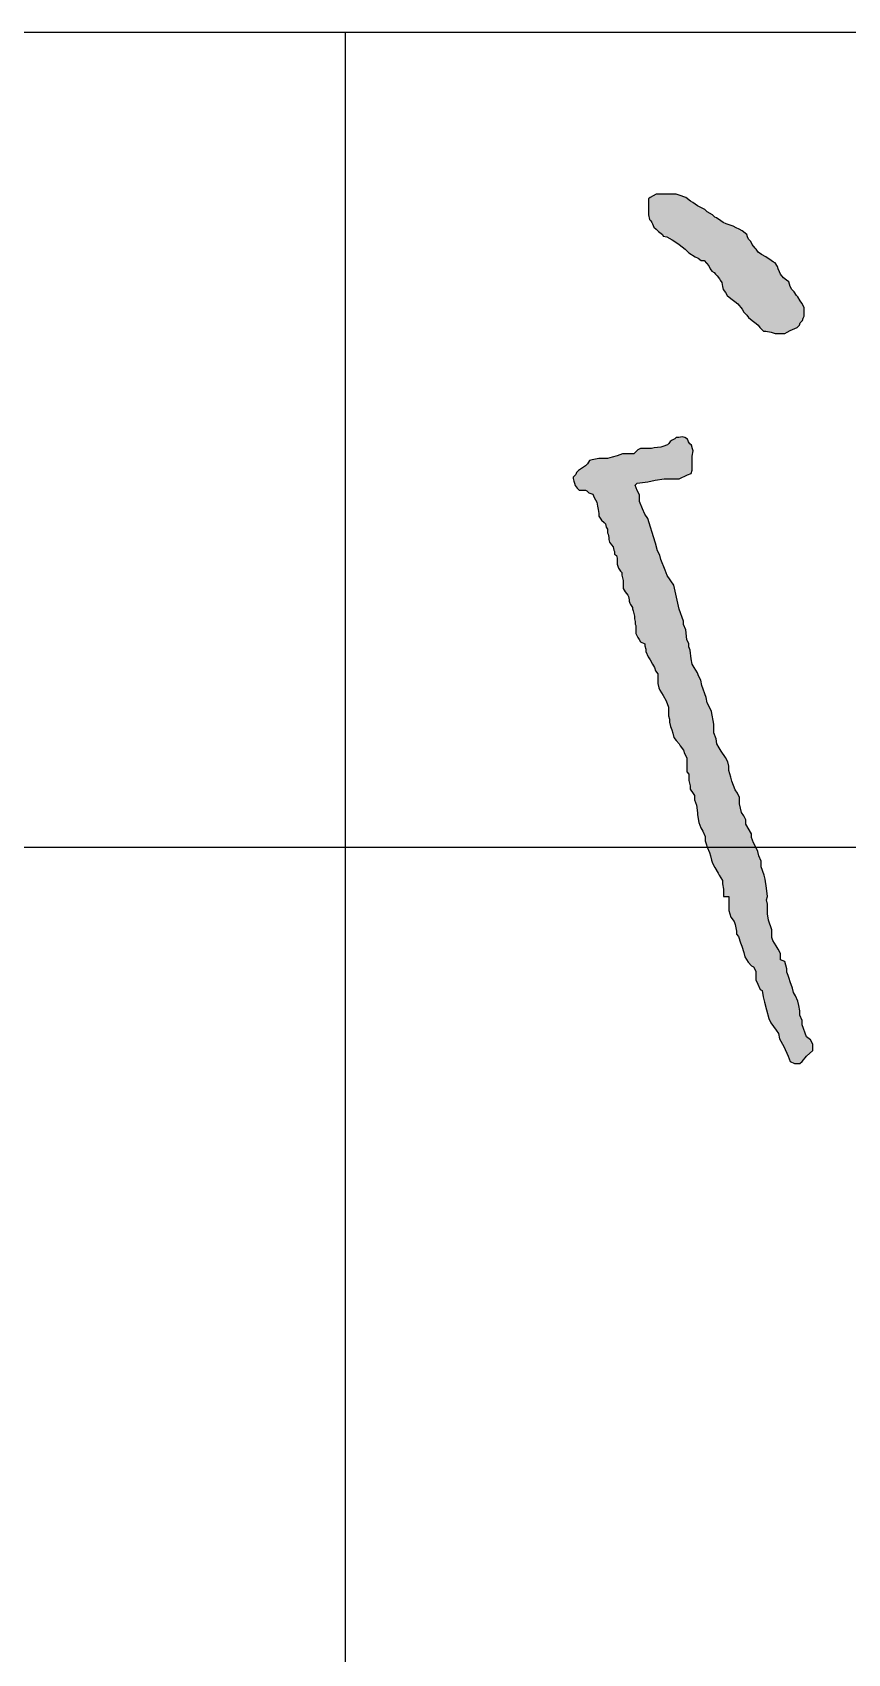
# Model space of a CAD drawing. Extents: x -165130 to 255370, y -346822 to 187778.
# Drawn here: x -94837 to -94037, y -345013 to -343422 of the extents above; entities that cross this region are included whole.
import ezdxf

# ---------------------------------------------------------------- set-up
doc = ezdxf.new("R2010")
doc.units = 0
doc.header["$MEASUREMENT"] = 0
doc.layers.get('0').update_dxf_attribs({"linetype": 'CONTINUOUS'})
doc.layers.add('PUB_TEXT', color=7, linetype='CONTINUOUS')
doc.layers.add('层0', color=253, linetype='CONTINUOUS')

# ---------------------------------------------------------------- blocks, each defined once
blk = doc.blocks.new('汪坚')
for points in [[(78633.724, -5018.244), (78633.612, -5018.169), (78633.462, -5018.057), (78633.313, -5017.87), (78633.275, -5017.758), (78633.201, -5017.609), (78633.163, -5017.497), (78633.051, -5017.311), (78632.977, -5017.273), (78632.865, -5017.199), (78632.603, -5017.012), (78632.379, -5016.9), (78632.229, -5016.788), (78632.117, -5016.639), (78632.08, -5016.601), (78631.931, -5016.415), (78631.856, -5016.265), (78631.744, -5016.153), (78631.707, -5016.041), (78631.669, -5015.929), (78631.445, -5015.743), (78631.296, -5015.668), (78631.146, -5015.593), (78630.997, -5015.519), (78630.661, -5015.407), (78630.511, -5015.332), (78630.399, -5015.257), (78630.175, -5015.108), (78630.1, -5015.071), (78629.988, -5014.959), (78629.727, -5014.809), (78629.615, -5014.697), (78629.241, -5014.511), (78629.129, -5014.436), (78629.017, -5014.361), (78628.905, -5014.287), (78628.681, -5014.1), (78628.345, -5013.988), (78628.195, -5013.951), (78628.083, -5013.951), (78627.822, -5013.951), (78627.672, -5013.951), (78627.485, -5013.951), (78627.373, -5013.951), (78627.224, -5013.951), (78627.074, -5014.025), (78626.925, -5014.1), (78626.85, -5014.175), (78626.85, -5014.249), (78626.85, -5014.324), (78626.85, -5014.511), (78626.85, -5014.735), (78626.85, -5014.959), (78626.888, -5015.183), (78626.962, -5015.257), (78627, -5015.332), (78627.037, -5015.407), (78627.112, -5015.556), (78627.224, -5015.668), (78627.336, -5015.78), (78627.523, -5015.929), (78627.56, -5016.004), (78627.747, -5016.041), (78628.008, -5016.191), (78628.232, -5016.34), (78628.345, -5016.415), (78628.494, -5016.527), (78628.643, -5016.639), (78628.83, -5016.825), (78629.129, -5017.012), (78629.278, -5017.087), (78629.428, -5017.199), (78629.577, -5017.199), (78629.801, -5017.46), (78629.876, -5017.609), (78629.951, -5017.721), (78630.063, -5017.796), (78630.138, -5017.87), (78630.212, -5017.945), (78630.324, -5018.094), (78630.362, -5018.169), (78630.436, -5018.281), (78630.474, -5018.468), (78630.511, -5018.617), (78630.623, -5018.766), (78630.698, -5018.916), (78630.885, -5019.065), (78631.071, -5019.214), (78631.221, -5019.326), (78631.445, -5019.588), (78631.52, -5019.737), (78631.669, -5019.886), (78631.744, -5019.998), (78631.931, -5020.148), (78632.117, -5020.297), (78632.229, -5020.372), (78632.304, -5020.484), (78632.491, -5020.67), (78632.603, -5020.67), (78632.865, -5020.708), (78633.051, -5020.782), (78633.201, -5020.782), (78633.388, -5020.782), (78633.537, -5020.782), (78633.649, -5020.708), (78633.798, -5020.633), (78634.135, -5020.484), (78634.247, -5020.372), (78634.284, -5020.26), (78634.396, -5020.148), (78634.433, -5020.036), (78634.471, -5019.924), (78634.471, -5019.812), (78634.471, -5019.7), (78634.471, -5019.513), (78634.359, -5019.289), (78634.284, -5019.177), (78634.172, -5018.99), (78634.097, -5018.916), (78633.985, -5018.729), (78633.873, -5018.617), (78633.798, -5018.468), (78633.761, -5018.356)], [(78629.408, -5037.798), (78629.302, -5037.587), (78629.249, -5037.428), (78629.091, -5037.165), (78628.985, -5037.006), (78628.933, -5036.743), (78628.88, -5036.321), (78628.827, -5036.163), (78628.827, -5036.004), (78628.721, -5035.793), (78628.669, -5035.319), (78628.563, -5035.055), (78628.563, -5034.897), (78628.352, -5034.316), (78628.084, -5033.132), (78627.767, -5032.658), (78627.662, -5032.394), (78627.451, -5031.866), (78627.398, -5031.655), (78627.292, -5031.444), (78627.187, -5031.075), (78627.081, -5030.759), (78626.87, -5030.073), (78626.817, -5029.862), (78626.659, -5029.651), (78626.553, -5029.387), (78626.395, -5029.018), (78626.395, -5028.702), (78626.29, -5028.491), (78626.184, -5028.227), (78626.29, -5028.122), (78626.808, -5028.059), (78627.168, -5027.974), (78627.609, -5027.911), (78627.979, -5027.911), (78628.348, -5027.911), (78628.762, -5027.721), (78628.929, -5027.647), (78628.981, -5027.489), (78628.981, -5027.278), (78628.981, -5027.014), (78628.981, -5026.803), (78629.034, -5026.539), (78628.938, -5026.25), (78628.878, -5026.191), (78628.805, -5026.099), (78628.787, -5026.044), (78628.75, -5025.971), (78628.634, -5025.89), (78628.502, -5025.857), (78628.337, -5025.89), (78628.205, -5025.89), (78628.139, -5025.956), (78628.007, -5026.022), (78627.908, -5026.088), (78627.842, -5026.187), (78627.776, -5026.253), (78627.545, -5026.319), (78627.446, -5026.352), (78627.115, -5026.385), (78626.983, -5026.418), (78626.851, -5026.418), (78626.752, -5026.418), (78626.455, -5026.418), (78626.323, -5026.484), (78626.224, -5026.583), (78626.125, -5026.682), (78626.026, -5026.682), (78625.729, -5026.682), (78625.563, -5026.682), (78625.299, -5026.781), (78625.068, -5026.847), (78624.837, -5026.913), (78624.606, -5026.913), (78624.408, -5026.913), (78624.078, -5026.979), (78623.945, -5027.012), (78623.846, -5027.177), (78623.747, -5027.276), (78623.648, -5027.342), (78623.516, -5027.441), (78623.417, -5027.507), (78623.318, -5027.606), (78623.285, -5027.705), (78623.153, -5027.837), (78623.153, -5027.903), (78623.186, -5028.035), (78623.219, -5028.134), (78623.252, -5028.233), (78623.351, -5028.365), (78623.45, -5028.464), (78623.615, -5028.464), (78623.78, -5028.464), (78623.912, -5028.596), (78624.011, -5028.629), (78624.111, -5028.662), (78624.177, -5028.827), (78624.309, -5029.058), (78624.342, -5029.256), (78624.375, -5029.421), (78624.408, -5029.619), (78624.408, -5029.751), (78624.54, -5029.949), (78624.672, -5030.048), (78624.738, -5030.114), (78624.771, -5030.279), (78624.839, -5030.391), (78624.839, -5030.556), (78624.872, -5030.622), (78624.905, -5030.787), (78624.905, -5030.886), (78624.938, -5031.018), (78625.037, -5031.15), (78625.103, -5031.249), (78625.136, -5031.414), (78625.169, -5031.48), (78625.169, -5031.612), (78625.268, -5031.678), (78625.301, -5031.81), (78625.301, -5031.942), (78625.301, -5032.107), (78625.367, -5032.305), (78625.466, -5032.437), (78625.532, -5032.503), (78625.532, -5032.635), (78625.565, -5032.767), (78625.598, -5032.899), (78625.598, -5033.031), (78625.598, -5033.097), (78625.598, -5033.196), (78625.598, -5033.295), (78625.698, -5033.46), (78625.856, -5033.658), (78625.896, -5033.856), (78625.896, -5033.922), (78625.929, -5034.021), (78625.962, -5034.087), (78626.061, -5034.219), (78626.061, -5034.285), (78626.094, -5034.384), (78626.127, -5034.516), (78626.16, -5034.648), (78626.16, -5034.78), (78626.193, -5034.912), (78626.193, -5034.978), (78626.193, -5035.044), (78626.226, -5035.11), (78626.226, -5035.209), (78626.226, -5035.275), (78626.226, -5035.374), (78626.226, -5035.506), (78626.325, -5035.704), (78626.391, -5035.803), (78626.452, -5035.905), (78626.663, -5036.01), (78626.663, -5036.116), (78626.716, -5036.274), (78626.716, -5036.379), (78626.821, -5036.643), (78626.927, -5036.801), (78627.032, -5037.012), (78627.138, -5037.171), (78627.191, -5037.329), (78627.296, -5037.487), (78627.296, -5037.645), (78627.296, -5037.804), (78627.296, -5037.962), (78627.349, -5038.173), (78627.402, -5038.278), (78627.56, -5038.542), (78627.718, -5038.806), (78627.824, -5039.122), (78627.824, -5039.228), (78627.824, -5039.386), (78627.824, -5039.544), (78627.877, -5039.702), (78627.877, -5039.861), (78627.93, -5040.072), (78627.982, -5040.23), (78628.035, -5040.388), (78628.088, -5040.599), (78628.194, -5040.757), (78628.352, -5040.915), (78628.405, -5041.021), (78628.563, -5041.232), (78628.616, -5041.39), (78628.721, -5041.601), (78628.721, -5041.759), (78628.721, -5041.918), (78628.721, -5042.287), (78628.83, -5042.403), (78628.83, -5042.456), (78628.83, -5042.614), (78628.83, -5042.719), (78628.882, -5042.983), (78628.882, -5043.141), (78629.041, -5043.352), (78629.094, -5043.458), (78629.094, -5043.669), (78629.199, -5043.933), (78629.252, -5044.302), (78629.252, -5044.407), (78629.305, -5044.777), (78629.41, -5045.04), (78629.516, -5045.198), (78629.621, -5045.462), (78629.621, -5045.673), (78629.674, -5045.831), (78629.727, -5045.99), (78629.833, -5046.253), (78629.885, -5046.412), (78629.938, -5046.623), (78629.991, -5046.781), (78630.096, -5046.992), (78630.255, -5047.256), (78630.308, -5047.361), (78630.466, -5047.625), (78630.466, -5047.783), (78630.519, -5048.047), (78630.519, -5048.205), (78630.519, -5048.416), (78630.783, -5048.416), (78630.783, -5048.68), (78630.783, -5048.943), (78630.783, -5049.102), (78630.888, -5049.418), (78631.046, -5049.629), (78631.099, -5049.787), (78631.152, -5050.104), (78631.152, -5050.262), (78631.258, -5050.367), (78631.363, -5050.684), (78631.416, -5050.842), (78631.521, -5051.159), (78631.574, -5051.37), (78631.733, -5051.633), (78631.894, -5051.807), (78632, -5051.86), (78632.105, -5052.071), (78632.105, -5052.229), (78632.105, -5052.493), (78632.211, -5052.704), (78632.316, -5052.967), (78632.422, -5053.02), (78632.475, -5053.337), (78632.527, -5053.6), (78632.633, -5053.97), (78632.738, -5054.391), (78632.844, -5054.602), (78633.108, -5054.972), (78633.213, -5055.13), (78633.266, -5055.394), (78633.477, -5055.763), (78633.688, -5056.238), (78633.794, -5056.501), (78634.005, -5056.607), (78634.163, -5056.607), (78634.269, -5056.607), (78634.375, -5056.501), (78634.586, -5056.238), (78634.902, -5055.974), (78634.905, -5055.796), (78634.902, -5055.657), (78634.797, -5055.446), (78634.586, -5055.288), (78634.375, -5054.708), (78634.375, -5054.497), (78634.269, -5054.233), (78634.269, -5054.022), (78634.216, -5053.759), (78634.163, -5053.548), (78634.058, -5053.284), (78633.952, -5053.126), (78633.9, -5052.915), (78633.794, -5052.598), (78633.741, -5052.44), (78633.688, -5052.282), (78633.636, -5052.123), (78633.636, -5051.965), (78633.53, -5051.596), (78633.315, -5051.523), (78633.315, -5051.206), (78633.21, -5050.995), (78633.104, -5050.837), (78632.946, -5050.573), (78632.893, -5050.415), (78632.893, -5050.204), (78632.893, -5050.046), (78632.735, -5049.571), (78632.682, -5049.255), (78632.682, -5049.044), (78632.682, -5048.78), (78632.629, -5048.569), (78632.682, -5048.411), (78632.631, -5047.998), (78632.561, -5047.559), (78632.523, -5047.356), (78632.376, -5046.946), (78632.365, -5046.67), (78632.259, -5046.407), (78632.207, -5046.196), (78632.101, -5045.985), (78631.996, -5045.774), (78631.89, -5045.51), (78631.888, -5045.34), (78631.624, -5044.865), (78631.624, -5044.654), (78631.519, -5044.443), (78631.413, -5044.285), (78631.308, -5043.863), (78631.308, -5043.547), (78631.202, -5043.336), (78631.097, -5043.178), (78630.938, -5042.756), (78630.885, -5042.545), (78630.78, -5042.228), (78630.78, -5042.017), (78630.727, -5041.806), (78630.622, -5041.595), (78630.41, -5041.279), (78630.305, -5041.121), (78630.199, -5040.91), (78630.16, -5040.673), (78630.041, -5040.382), (78630.041, -5039.96), (78629.935, -5039.327), (78629.83, -5039.116), (78629.724, -5038.905), (78629.671, -5038.642), (78629.46, -5038.061)]]:
    blk.add_hatch(color=256).paths.add_polyline_path(points)
for points in [[(78626.85, -5014.511), (78626.85, -5014.735), (78626.85, -5014.959), (78626.888, -5015.183), (78626.962, -5015.257), (78627, -5015.332), (78627.037, -5015.407), (78627.112, -5015.556), (78627.224, -5015.668), (78627.336, -5015.78), (78627.523, -5015.929), (78627.56, -5016.004), (78627.747, -5016.041), (78628.008, -5016.191), (78628.232, -5016.34), (78628.345, -5016.415), (78628.494, -5016.527), (78628.643, -5016.639), (78628.83, -5016.825), (78629.129, -5017.012), (78629.278, -5017.087), (78629.428, -5017.199), (78629.577, -5017.199), (78629.801, -5017.46), (78629.876, -5017.609), (78629.951, -5017.721), (78630.063, -5017.796), (78630.138, -5017.87), (78630.212, -5017.945), (78630.324, -5018.094), (78630.362, -5018.169), (78630.436, -5018.281), (78630.474, -5018.468), (78630.511, -5018.617), (78630.623, -5018.766), (78630.698, -5018.916), (78630.885, -5019.065), (78631.071, -5019.214), (78631.221, -5019.326), (78631.445, -5019.588), (78631.52, -5019.737), (78631.669, -5019.886), (78631.744, -5019.998), (78631.931, -5020.148), (78632.117, -5020.297), (78632.229, -5020.372), (78632.304, -5020.484), (78632.491, -5020.67), (78632.603, -5020.67), (78632.865, -5020.708), (78633.051, -5020.782), (78633.201, -5020.782), (78633.388, -5020.782), (78633.537, -5020.782), (78633.649, -5020.708), (78633.798, -5020.633), (78634.135, -5020.484), (78634.247, -5020.372), (78634.284, -5020.26), (78634.396, -5020.148), (78634.433, -5020.036), (78634.471, -5019.924), (78634.471, -5019.812), (78634.471, -5019.7), (78634.471, -5019.513), (78634.359, -5019.289), (78634.284, -5019.177), (78634.172, -5018.99), (78634.097, -5018.916), (78633.985, -5018.729), (78633.873, -5018.617), (78633.798, -5018.468), (78633.761, -5018.356), (78633.724, -5018.244), (78633.612, -5018.169), (78633.462, -5018.057), (78633.313, -5017.87), (78633.275, -5017.758), (78633.201, -5017.609), (78633.163, -5017.497), (78633.051, -5017.311), (78632.977, -5017.273), (78632.865, -5017.199), (78632.603, -5017.012), (78632.379, -5016.9), (78632.229, -5016.788), (78632.117, -5016.639), (78632.08, -5016.601), (78631.931, -5016.415), (78631.856, -5016.265), (78631.744, -5016.153), (78631.707, -5016.041), (78631.669, -5015.929), (78631.445, -5015.743), (78631.296, -5015.668), (78631.146, -5015.593), (78630.997, -5015.519), (78630.661, -5015.407), (78630.511, -5015.332), (78630.399, -5015.257), (78630.175, -5015.108), (78630.1, -5015.071), (78629.988, -5014.959), (78629.727, -5014.809), (78629.615, -5014.697), (78629.241, -5014.511), (78629.129, -5014.436), (78629.017, -5014.361), (78628.905, -5014.287), (78628.681, -5014.1), (78628.345, -5013.988), (78628.195, -5013.951), (78628.083, -5013.951), (78627.822, -5013.951), (78627.672, -5013.951), (78627.485, -5013.951), (78627.373, -5013.951), (78627.224, -5013.951), (78627.074, -5014.025), (78626.925, -5014.1), (78626.85, -5014.175), (78626.85, -5014.249), (78626.85, -5014.324)], [(78628.634, -5025.89), (78628.502, -5025.857), (78628.337, -5025.89), (78628.205, -5025.89), (78628.139, -5025.956), (78628.007, -5026.022), (78627.908, -5026.088), (78627.842, -5026.187), (78627.776, -5026.253), (78627.545, -5026.319), (78627.446, -5026.352), (78627.115, -5026.385), (78626.983, -5026.418), (78626.851, -5026.418), (78626.752, -5026.418), (78626.455, -5026.418), (78626.323, -5026.484), (78626.224, -5026.583), (78626.125, -5026.682), (78626.026, -5026.682), (78625.729, -5026.682), (78625.563, -5026.682), (78625.299, -5026.781), (78625.068, -5026.847), (78624.837, -5026.913), (78624.606, -5026.913), (78624.408, -5026.913), (78624.078, -5026.979), (78623.945, -5027.012), (78623.846, -5027.177), (78623.747, -5027.276), (78623.648, -5027.342), (78623.516, -5027.441), (78623.417, -5027.507), (78623.318, -5027.606), (78623.285, -5027.705), (78623.153, -5027.837), (78623.153, -5027.903), (78623.186, -5028.035), (78623.219, -5028.134), (78623.252, -5028.233), (78623.351, -5028.365), (78623.45, -5028.464), (78623.615, -5028.464), (78623.747, -5028.464), (78623.813, -5028.497), (78623.912, -5028.596), (78624.011, -5028.629), (78624.111, -5028.662), (78624.177, -5028.827), (78624.309, -5029.058), (78624.342, -5029.256), (78624.375, -5029.421), (78624.408, -5029.619), (78624.408, -5029.751), (78624.54, -5029.949), (78624.672, -5030.048), (78624.738, -5030.114), (78624.771, -5030.279), (78624.839, -5030.391), (78624.839, -5030.556), (78624.872, -5030.622), (78624.905, -5030.787), (78624.905, -5030.886), (78624.938, -5031.018), (78625.037, -5031.15), (78625.103, -5031.249), (78625.136, -5031.414), (78625.169, -5031.48), (78625.169, -5031.612), (78625.268, -5031.678), (78625.301, -5031.81), (78625.301, -5031.942), (78625.301, -5032.107), (78625.367, -5032.305), (78625.466, -5032.437), (78625.532, -5032.503), (78625.532, -5032.635), (78625.565, -5032.767), (78625.598, -5032.899), (78625.598, -5033.031), (78625.598, -5033.097), (78625.598, -5033.196), (78625.598, -5033.295), (78625.698, -5033.46), (78625.83, -5033.625), (78625.863, -5033.691), (78625.896, -5033.856), (78625.896, -5033.922), (78625.929, -5034.021), (78625.962, -5034.087), (78626.061, -5034.219), (78626.061, -5034.285), (78626.094, -5034.384), (78626.127, -5034.516), (78626.16, -5034.648), (78626.16, -5034.78), (78626.193, -5034.912), (78626.193, -5034.978), (78626.193, -5035.044), (78626.226, -5035.11), (78626.226, -5035.209), (78626.226, -5035.275), (78626.226, -5035.374), (78626.226, -5035.506), (78626.325, -5035.704), (78626.391, -5035.803), (78626.452, -5035.905), (78626.663, -5036.01), (78626.663, -5036.116), (78626.716, -5036.274), (78626.716, -5036.379), (78626.821, -5036.643), (78626.927, -5036.801), (78627.032, -5037.012), (78627.138, -5037.171), (78627.191, -5037.329), (78627.296, -5037.487), (78627.296, -5037.645), (78627.296, -5037.804), (78627.296, -5037.962), (78627.349, -5038.173), (78627.402, -5038.278), (78627.56, -5038.542), (78627.718, -5038.806), (78627.824, -5039.122), (78627.824, -5039.228), (78627.824, -5039.386), (78627.824, -5039.544), (78627.877, -5039.702), (78627.877, -5039.861), (78627.93, -5040.072), (78627.982, -5040.23), (78628.035, -5040.388), (78628.088, -5040.599), (78628.194, -5040.757), (78628.352, -5040.915), (78628.405, -5041.021), (78628.563, -5041.232), (78628.616, -5041.39), (78628.721, -5041.601), (78628.721, -5041.759), (78628.721, -5041.918), (78628.721, -5042.287), (78628.83, -5042.403), (78628.83, -5042.456), (78628.83, -5042.614), (78628.83, -5042.719), (78628.882, -5042.983), (78628.882, -5043.141), (78629.041, -5043.352), (78629.094, -5043.458), (78629.094, -5043.669), (78629.199, -5043.933), (78629.252, -5044.302), (78629.252, -5044.407), (78629.305, -5044.777), (78629.41, -5045.04), (78629.516, -5045.198), (78629.621, -5045.462), (78629.621, -5045.673), (78629.674, -5045.831), (78629.727, -5045.99), (78629.833, -5046.253), (78629.885, -5046.412), (78629.938, -5046.623), (78629.991, -5046.781), (78630.096, -5046.992), (78630.255, -5047.256), (78630.308, -5047.361), (78630.466, -5047.625), (78630.466, -5047.783), (78630.519, -5048.047), (78630.519, -5048.205), (78630.519, -5048.416), (78630.783, -5048.416), (78630.783, -5048.68), (78630.783, -5048.943), (78630.783, -5049.102), (78630.888, -5049.418), (78631.046, -5049.629), (78631.099, -5049.787), (78631.152, -5050.104), (78631.152, -5050.262), (78631.258, -5050.367), (78631.363, -5050.684), (78631.416, -5050.842), (78631.521, -5051.159), (78631.574, -5051.37), (78631.733, -5051.633), (78631.894, -5051.807), (78632, -5051.86), (78632.105, -5052.071), (78632.105, -5052.229), (78632.105, -5052.493), (78632.211, -5052.704), (78632.316, -5052.967), (78632.422, -5053.02), (78632.475, -5053.337), (78632.527, -5053.6), (78632.633, -5053.97), (78632.738, -5054.391), (78632.844, -5054.602), (78633.108, -5054.972), (78633.213, -5055.13), (78633.266, -5055.394), (78633.477, -5055.763), (78633.688, -5056.238), (78633.794, -5056.501), (78634.005, -5056.607), (78634.163, -5056.607), (78634.269, -5056.607), (78634.375, -5056.501), (78634.586, -5056.238), (78634.902, -5055.974), (78634.905, -5055.796), (78634.902, -5055.657), (78634.797, -5055.446), (78634.586, -5055.288), (78634.375, -5054.708), (78634.375, -5054.497), (78634.269, -5054.233), (78634.269, -5054.022), (78634.216, -5053.759), (78634.163, -5053.548), (78634.058, -5053.284), (78633.952, -5053.126), (78633.9, -5052.915), (78633.794, -5052.598), (78633.741, -5052.44), (78633.688, -5052.282), (78633.636, -5052.123), (78633.636, -5051.965), (78633.53, -5051.596), (78633.315, -5051.523), (78633.315, -5051.206), (78633.21, -5050.995), (78633.104, -5050.837), (78632.946, -5050.573), (78632.893, -5050.415), (78632.893, -5050.204), (78632.893, -5050.046), (78632.735, -5049.571), (78632.682, -5049.255), (78632.682, -5049.044), (78632.682, -5048.78), (78632.629, -5048.569), (78632.682, -5048.411), (78632.631, -5047.998), (78632.561, -5047.559), (78632.523, -5047.356), (78632.376, -5046.946), (78632.365, -5046.67), (78632.259, -5046.407), (78632.207, -5046.196), (78632.101, -5045.985), (78631.996, -5045.774), (78631.89, -5045.51), (78631.888, -5045.34), (78631.624, -5044.865), (78631.624, -5044.654), (78631.519, -5044.443), (78631.413, -5044.285), (78631.308, -5043.863), (78631.308, -5043.547), (78631.202, -5043.336), (78631.097, -5043.178), (78630.938, -5042.756), (78630.885, -5042.545), (78630.78, -5042.228), (78630.78, -5042.017), (78630.727, -5041.806), (78630.622, -5041.595), (78630.41, -5041.279), (78630.305, -5041.121), (78630.199, -5040.91), (78630.16, -5040.673), (78630.041, -5040.382), (78630.041, -5039.96), (78629.935, -5039.327), (78629.83, -5039.116), (78629.724, -5038.905), (78629.671, -5038.642), (78629.46, -5038.061), (78629.408, -5037.798), (78629.302, -5037.587), (78629.249, -5037.428), (78629.091, -5037.165), (78628.985, -5037.006), (78628.933, -5036.743), (78628.88, -5036.321), (78628.827, -5036.163), (78628.827, -5036.004), (78628.721, -5035.793), (78628.669, -5035.319), (78628.563, -5035.055), (78628.563, -5034.897), (78628.352, -5034.316), (78628.084, -5033.132), (78627.767, -5032.658), (78627.662, -5032.394), (78627.451, -5031.866), (78627.398, -5031.655), (78627.292, -5031.444), (78627.187, -5031.075), (78627.081, -5030.759), (78626.87, -5030.073), (78626.817, -5029.862), (78626.659, -5029.651), (78626.553, -5029.387), (78626.395, -5029.018), (78626.395, -5028.702), (78626.29, -5028.491), (78626.184, -5028.227), (78626.29, -5028.122), (78626.808, -5028.059), (78627.168, -5027.974), (78627.609, -5027.911), (78627.979, -5027.911), (78628.348, -5027.911), (78628.762, -5027.721), (78628.929, -5027.647), (78628.981, -5027.489), (78628.981, -5027.278), (78628.981, -5027.014), (78628.981, -5026.803), (78629.034, -5026.539), (78628.929, -5026.223), (78628.952, -5026.264), (78628.878, -5026.191), (78628.805, -5026.099), (78628.787, -5026.044), (78628.75, -5025.971)]]:
    blk.add_lwpolyline(points, close=True)
blk = doc.blocks.new('qar5gesfd')
for p, q in [((-2968.1, 157224.2), (-23968.1, 157224.2)), ((-13468.1, 156424.2), (-23968.1, 156424.2))]:
    blk.add_line(p, q)
at = {"layer": 'PUB_TEXT'}
blk.add_line((-15468.1, 154824.2), (-15468.1, 157224.2), dxfattribs=at)
at = {"xscale": 20, "yscale": 20, "zscale": 20}
blk.add_blockref('汪坚', (-1587707.7, 257344.3), dxfattribs=at)

msp = doc.modelspace()

# ---------------------------------------------------------------- block references
at = {"layer": '层0'}
msp.add_blockref('qar5gesfd', (-79061.762, -500645.973, -625.1), dxfattribs=at)

doc.saveas('drawing.dxf')
